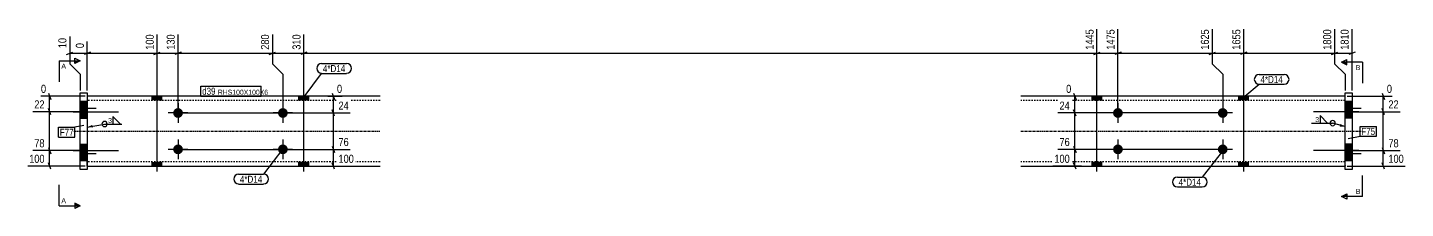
# Model space of a CAD drawing. Header units: millimetres. Extents: x 10 to 28380, y 5 to 690.
# Drawn here: x 26408 to 28380, y 7 to 266 of the extents above; entities that cross this region are included whole.
import ezdxf

# ---------------------------------------------------------------- set-up
doc = ezdxf.new("R2010")
doc.units = ezdxf.units.MM
doc.linetypes.add('DXK_LINE_DOT2', pattern=[3.9198, 1.9599, -1.9599])
doc.linetypes.add('DXK_LINE_DOT3', pattern=[5.9187, 2.979, -0.9799, 0.9799, -0.9799])
for name, color, linetype in [('MÅLSÆTNING', 7, 'Continuous'), ('STÅL', 7, 'Continuous'), ('TEKST', 7, 'Continuous')]:
    doc.layers.add(name, color=color, linetype=linetype)
doc.styles.add('Arial', font='ARIAL.TTF', dxfattribs={"height": 0.2})
doc.styles.add('Arial Narrow', font='ARIALN.TTF', dxfattribs={"height": 0.2})

msp = doc.modelspace()

# ---------------------------------------------------------------- hatches: boundary and pattern name
at = {"layer": 'STÅL', "linetype": 'Continuous'}
for points in [[(26493.5, 140.2), (26493.5, 160.2), (26483.5, 160.2), (26483.5, 140.2)], [(26586.5, 161.7), (26600.5, 161.7), (26600.5, 167.7), (26586.5, 167.7)], [(26586.5, 161.7), (26600.5, 161.7), (26600.5, 167.7), (26586.5, 167.7)], [(26796.5, 161.7), (26810.5, 161.7), (26810.5, 167.7), (26796.5, 167.7)], [(26796.5, 161.7), (26810.5, 161.7), (26810.5, 167.7), (26796.5, 167.7)], [(27931.5, 161.7), (27945.5, 161.7), (27945.5, 167.7), (27931.5, 167.7)], [(27931.5, 161.7), (27945.5, 161.7), (27945.5, 167.7), (27931.5, 167.7)], [(28141.5, 161.7), (28155.5, 161.7), (28155.5, 167.7), (28141.5, 167.7)], [(28141.5, 161.7), (28155.5, 161.7), (28155.5, 167.7), (28141.5, 167.7)], [(28303.5, 140.2), (28303.5, 160.2), (28293.5, 160.2), (28293.5, 140.2)], [(26493.5, 136.5), (26493.5, 154.5), (26483.5, 154.5), (26483.5, 136.5)], [(26623.5, 136.7, -1), (26623.5, 150.7, -1)], [(26773.5, 136.7, -1), (26773.5, 150.7, -1)], [(27968.5, 136.7, -1), (27968.5, 150.7, -1)], [(28118.5, 136.7, -1), (28118.5, 150.7, -1)], [(28303.5, 136.5), (28303.5, 154.5), (28293.5, 154.5), (28293.5, 136.5)], [(26493.5, 80.9), (26493.5, 98.9), (26483.5, 98.9), (26483.5, 80.9)], [(26623.5, 84.7, -1), (26623.5, 98.7, -1)], [(26773.5, 84.7, -1), (26773.5, 98.7, -1)], [(27968.5, 84.7, -1), (27968.5, 98.7, -1)], [(28118.5, 84.7, -1), (28118.5, 98.7, -1)], [(28303.5, 80.9), (28303.5, 98.9), (28293.5, 98.9), (28293.5, 80.9)], [(26493.5, 75.2), (26493.5, 95.2), (26483.5, 95.2), (26483.5, 75.2)], [(28303.5, 75.2), (28303.5, 95.2), (28293.5, 95.2), (28293.5, 75.2)], [(26586.5, 67.7), (26600.5, 67.7), (26600.5, 73.7), (26586.5, 73.7)], [(26586.5, 67.7), (26600.5, 67.7), (26600.5, 73.7), (26586.5, 73.7)], [(26796.5, 67.7), (26810.5, 67.7), (26810.5, 73.7), (26796.5, 73.7)], [(26796.5, 67.7), (26810.5, 67.7), (26810.5, 73.7), (26796.5, 73.7)], [(27931.5, 67.7), (27945.5, 67.7), (27945.5, 73.7), (27931.5, 73.7)], [(27931.5, 67.7), (27945.5, 67.7), (27945.5, 73.7), (27931.5, 73.7)], [(28141.5, 67.7), (28155.5, 67.7), (28155.5, 73.7), (28141.5, 73.7)], [(28141.5, 67.7), (28155.5, 67.7), (28155.5, 73.7), (28141.5, 73.7)]]:
    msp.add_hatch(color=96, dxfattribs=at).paths.add_polyline_path(points)
at = {"layer": 'TEKST', "linetype": 'Continuous'}
for color, points in [(30, [(26476, 214.6), (26476, 218.4), (26483.5, 218.4)]), (30, [(28296, 216.4), (28296, 212.6), (28288.5, 216.4)]), (3, [(26501.3, 122.9), (26493.5, 123.4), (26500.6, 126.6)]), (3, [(28286.8, 128), (28293.5, 124.2), (28285.8, 124.4)]), (30, [(28296, 28), (28296, 24.3), (28288.5, 24.3)]), (30, [(26476, 11), (26476, 14.7), (26483.5, 11)])]:
    msp.add_hatch(color=color, dxfattribs=at).paths.add_polyline_path(points)

# ---------------------------------------------------------------- linework, layer by layer
at = {"layer": 'MÅLSÆTNING', "color": 7, "linetype": 'Continuous'}
for p, q in [((27938.5, 180.7), (27938.5, 263.5)), ((27968.5, 146.7), (27968.5, 263.5)), ((28103.5, 263.5), (28103.5, 214.1)), ((28103.5, 263.5), (28103.5, 214.1)), ((28148.5, 180.7), (28148.5, 263.5)), ((28148.5, 180.7), (28148.5, 263.5)), ((28278.5, 263.5), (28278.5, 214.1)), ((28303.5, 175.7), (28303.5, 263.5)), ((26468.5, 253.2), (26468.5, 214.1)), ((26493.5, 175.7), (26493.5, 245.9)), ((26493.5, 175.7), (26493.5, 245.9)), ((26593.5, 180.7), (26593.5, 256.2)), ((26593.5, 180.7), (26593.5, 256.2)), ((26623.5, 146.7), (26623.5, 256.2)), ((26623.5, 146.7), (26623.5, 256.2)), ((26758.5, 256.2), (26758.5, 214.1)), ((26803.5, 180.7), (26803.5, 256.2)), ((26803.5, 180.7), (26803.5, 256.2)), ((26464, 227.3), (26473, 230.9)), ((26468.5, 229.1), (26493.5, 229.1)), ((26498, 230.9), (26489, 227.3)), ((26498, 230.9), (26489, 227.3)), ((26493.5, 229.1), (26593.5, 229.1)), ((26589, 227.3), (26598, 230.9)), ((26593.5, 229.1), (26623.5, 229.1)), ((26628, 230.9), (26619, 227.3)), ((26628, 230.9), (26619, 227.3)), ((26623.5, 229.1), (26758.5, 229.1)), ((26754, 227.3), (26763, 230.9)), ((26808, 230.9), (26799, 227.3)), ((26808, 230.9), (26799, 227.3)), ((26803.5, 229.1), (27938.5, 229.1)), ((27934, 227.3), (27943, 230.9)), ((27973, 230.9), (27964, 227.3)), ((28099, 227.3), (28108, 230.9)), ((28099, 227.3), (28108, 230.9)), ((28103.5, 229.1), (28148.5, 229.1)), ((28153, 230.9), (28144, 227.3)), ((28153, 230.9), (28144, 227.3)), ((28148.5, 229.1), (28278.5, 229.1)), ((28274, 227.3), (28283, 230.9)), ((28308, 230.9), (28299, 227.3)), ((26468.5, 214.1), (26483.5, 199.1)), ((26483.5, 199.1), (26483.5, 175.7)), ((26758.5, 214.1), (26773.5, 199.1)), ((26758.5, 214.1), (26773.5, 199.1)), ((26773.5, 199.1), (26773.5, 146.7)), ((26773.5, 199.1), (26773.5, 146.7)), ((28103.5, 214.1), (28118.5, 199.1)), ((28103.5, 214.1), (28118.5, 199.1)), ((28118.5, 199.1), (28118.5, 146.7)), ((28118.5, 199.1), (28118.5, 146.7)), ((28278.5, 214.1), (28293.5, 199.1)), ((28278.5, 214.1), (28293.5, 199.1)), ((28293.5, 199.1), (28293.5, 175.7)), ((28293.5, 199.1), (28293.5, 175.7)), ((27916.6, 167.7), (27894.4, 167.7)), ((27905, 172.2), (27908.6, 163.2)), ((27906.8, 143.7), (27906.8, 167.7)), ((26490.5, 145.5), (26415.7, 145.5)), ((26441.5, 141), (26437.9, 150)), ((26626.5, 143.7), (26869.9, 143.7)), ((26847.6, 139.2), (26844, 148.2)), ((28115.5, 143.7), (27882.7, 143.7)), ((28115.5, 143.7), (27882.7, 143.7)), ((27908.6, 139.2), (27905, 148.2)), ((27908.6, 139.2), (27905, 148.2)), ((27906.8, 91.7), (27906.8, 143.7)), ((28296.5, 145.5), (28372.4, 145.5)), ((28350.1, 141), (28346.5, 150)), ((28348.3, 89.9), (28348.3, 145.5)), ((26490.5, 89.9), (26415.7, 89.9)), ((26437.9, 94.4), (26441.5, 85.4)), ((26439.7, 67.7), (26439.7, 89.9)), ((26626.5, 91.7), (26869.9, 91.7)), ((26844, 96.2), (26847.6, 87.2)), ((26845.8, 67.7), (26845.8, 91.7)), ((28115.5, 91.7), (27882.7, 91.7)), ((28115.5, 91.7), (27882.7, 91.7)), ((27905, 96.2), (27908.6, 87.2)), ((27905, 96.2), (27908.6, 87.2)), ((27906.8, 67.7), (27906.8, 91.7)), ((28296.5, 89.9), (28372.4, 89.9)), ((28296.5, 89.9), (28372.4, 89.9)), ((28346.5, 94.4), (28350.1, 85.4)), ((28346.5, 94.4), (28350.1, 85.4)), ((28348.3, 67.7), (28348.3, 89.9)), ((26490.5, 67.7), (26408.3, 67.7)), ((26441.5, 63.2), (26437.9, 72.2)), ((26837.8, 67.7), (26877.2, 67.7)), ((26847.6, 63.2), (26844, 72.2)), ((27916.6, 67.7), (27875.4, 67.7)), ((27908.6, 63.2), (27905, 72.2)), ((28296.5, 67.7), (28379.7, 67.7)), ((28350.1, 63.2), (28346.5, 72.2))]:
    msp.add_line(p, q, dxfattribs=at)
at = {"layer": 'STÅL', "color": 96, "linetype": 'Continuous'}
for p, q in [((26593.5, 60.2), (26593.5, 197.7)), ((26593.5, 60.2), (26593.5, 197.7)), ((26803.5, 60.2), (26803.5, 197.7)), ((26803.5, 60.2), (26803.5, 197.7)), ((27938.5, 60.2), (27938.5, 197.7)), ((27938.5, 60.2), (27938.5, 197.7)), ((28148.5, 60.2), (28148.5, 197.7)), ((28148.5, 60.2), (28148.5, 197.7)), ((26493.5, 160.2), (26483.5, 160.2)), ((26586.5, 161.7), (26586.5, 167.7)), ((26586.5, 161.7), (26586.5, 167.7)), ((26600.5, 161.7), (26600.5, 167.7)), ((26600.5, 161.7), (26600.5, 167.7)), ((26796.5, 161.7), (26796.5, 167.7)), ((26796.5, 161.7), (26796.5, 167.7)), ((26810.5, 161.7), (26810.5, 167.7)), ((26810.5, 161.7), (26810.5, 167.7)), ((27931.5, 161.7), (27931.5, 167.7)), ((27931.5, 161.7), (27931.5, 167.7)), ((27945.5, 161.7), (27945.5, 167.7)), ((27945.5, 161.7), (27945.5, 167.7)), ((28141.5, 161.7), (28141.5, 167.7)), ((28141.5, 161.7), (28141.5, 167.7)), ((28155.5, 161.7), (28155.5, 167.7)), ((28155.5, 161.7), (28155.5, 167.7)), ((28303.5, 160.2), (28293.5, 160.2)), ((26473.5, 145.5), (26538.5, 145.5)), ((26483.5, 154.5), (26493.5, 154.5)), ((26506.5, 150.2), (26483.5, 150.2)), ((26493.5, 140.2), (26483.5, 140.2)), ((26637.5, 143.7), (26609.5, 143.7)), ((26623.5, 157.7), (26623.5, 129.7)), ((26787.5, 143.7), (26759.5, 143.7)), ((26773.5, 157.7), (26773.5, 129.7)), ((27982.5, 143.7), (27954.5, 143.7)), ((27968.5, 157.7), (27968.5, 129.7)), ((28132.5, 143.7), (28104.5, 143.7)), ((28118.5, 157.7), (28118.5, 129.7)), ((28313.5, 145.5), (28248.5, 145.5)), ((28303.5, 154.5), (28293.5, 154.5)), ((28316.5, 150.2), (28293.5, 150.2)), ((28303.5, 140.2), (28293.5, 140.2)), ((26483.5, 136.5), (26493.5, 136.5)), ((28303.5, 136.5), (28293.5, 136.5)), ((26483.5, 98.9), (26493.5, 98.9)), ((26623.5, 105.7), (26623.5, 77.7)), ((26773.5, 105.7), (26773.5, 77.7)), ((27968.5, 105.7), (27968.5, 77.7)), ((28118.5, 105.7), (28118.5, 77.7)), ((28303.5, 98.9), (28293.5, 98.9)), ((26473.5, 89.9), (26538.5, 89.9)), ((26493.5, 95.2), (26483.5, 95.2)), ((26506.5, 85.2), (26483.5, 85.2)), ((26483.5, 80.9), (26493.5, 80.9)), ((26637.5, 91.7), (26609.5, 91.7)), ((26787.5, 91.7), (26759.5, 91.7)), ((27982.5, 91.7), (27954.5, 91.7)), ((28132.5, 91.7), (28104.5, 91.7)), ((28313.5, 89.9), (28248.5, 89.9)), ((28303.5, 95.2), (28293.5, 95.2)), ((28316.5, 85.2), (28293.5, 85.2)), ((28303.5, 80.9), (28293.5, 80.9)), ((26493.5, 75.2), (26483.5, 75.2)), ((26586.5, 67.7), (26586.5, 73.7)), ((26586.5, 67.7), (26586.5, 73.7)), ((26600.5, 67.7), (26600.5, 73.7)), ((26600.5, 67.7), (26600.5, 73.7)), ((26796.5, 67.7), (26796.5, 73.7)), ((26796.5, 67.7), (26796.5, 73.7)), ((26810.5, 67.7), (26810.5, 73.7)), ((26810.5, 67.7), (26810.5, 73.7)), ((27931.5, 67.7), (27931.5, 73.7)), ((27931.5, 67.7), (27931.5, 73.7)), ((27945.5, 67.7), (27945.5, 73.7)), ((27945.5, 67.7), (27945.5, 73.7)), ((28141.5, 67.7), (28141.5, 73.7)), ((28141.5, 67.7), (28141.5, 73.7)), ((28155.5, 67.7), (28155.5, 73.7)), ((28155.5, 67.7), (28155.5, 73.7)), ((28303.5, 75.2), (28293.5, 75.2))]:
    msp.add_line(p, q, dxfattribs=at)
at = {"layer": 'STÅL', "color": 2, "linetype": 'Continuous'}
for p, q in [((26483.5, 172.7), (26493.5, 172.7)), ((26483.5, 62.7), (26483.5, 172.7)), ((26493.5, 172.7), (26493.5, 62.7)), ((26912.5, 167.7), (26493.5, 167.7)), ((26493.5, 167.7), (26493.5, 155.7)), ((28293.5, 167.7), (27829.5, 167.7)), ((28293.5, 62.7), (28293.5, 172.7)), ((28293.5, 172.7), (28303.5, 172.7)), ((28303.5, 172.7), (28303.5, 62.7)), ((26493.5, 155.7), (26493.5, 79.7)), ((26493.5, 79.7), (26493.5, 71.2)), ((26493.5, 62.7), (26483.5, 62.7)), ((26493.5, 68.6), (26493.5, 71.2)), ((26493.5, 67.7), (26493.5, 68.6)), ((26493.5, 67.7), (26912.5, 67.7)), ((27829.5, 67.7), (28293.5, 67.7)), ((28303.5, 62.7), (28293.5, 62.7))]:
    msp.add_line(p, q, dxfattribs=at)
at = {"layer": 'STÅL', "color": 7, "linetype": 'DXK_LINE_DOT2'}
for p, q in [((26912.5, 161.7), (26493.5, 161.7)), ((28293.5, 161.7), (27829.5, 161.7)), ((28293.5, 68.6), (28293.5, 167.7)), ((28293.5, 167.7), (28293.5, 167.7)), ((26493.5, 75.5), (26493.5, 79.7)), ((26493.5, 75.1), (26493.5, 75.5)), ((26493.5, 74.2), (26493.5, 75.1)), ((26493.5, 73.7), (26493.5, 74.2)), ((26912.5, 73.7), (26493.5, 73.7)), ((26493.5, 71.2), (26493.5, 73.7)), ((28293.5, 73.7), (27829.5, 73.7)), ((28293.5, 68.6), (28293.5, 67.7)), ((28293.5, 67.7), (28293.5, 67.7))]:
    msp.add_line(p, q, dxfattribs=at)
at = {"layer": 'STÅL', "color": 7, "linetype": 'DXK_LINE_DOT3'}
for p, q in [((26463.5, 117.7), (26912.5, 117.7)), ((27829.5, 117.7), (28323.5, 117.7))]:
    msp.add_line(p, q, dxfattribs=at)
at = {"layer": 'TEKST', "color": 30, "linetype": 'Continuous'}
for p, q in [((26476, 214.6), (26476, 222.1)), ((26476, 222.1), (26483.5, 218.4)), ((26483.5, 218.4), (26476, 214.6)), ((28288.5, 216.4), (28296, 220.1)), ((28296, 212.6), (28296, 220.1)), ((28288.5, 216.4), (28296, 212.6)), ((28288.5, 24.3), (28296, 28)), ((28296, 20.5), (28288.5, 24.3)), ((28296, 28), (28296, 20.5)), ((26483.5, 11), (26476, 14.7)), ((26476, 14.7), (26476, 7.2)), ((26483.5, 11), (26476, 7.2))]:
    msp.add_line(p, q, dxfattribs=at)
at = {"layer": 'TEKST', "color": 3, "linetype": 'Continuous'}
msp.add_line((28293.5, 124.2), (28275.8, 129.2), dxfattribs=at)
for start, end in [(90, 270), (270, 90)]:
    msp.add_arc((28275.8, 129.2), 3.75, start, end, dxfattribs=at)

# ---------------------------------------------------------------- wipeouts: each hides what was drawn before it
at = {"color": 0}
for points in [[(26862.8, 202.2), (26862.8, 212.7), (26830.8, 212.7), (26830.8, 202.2)], [(28204.5, 186.6), (28204.5, 197.1), (28172.5, 197.1), (28172.5, 186.6)], [(26744, 43.9), (26744, 54.4), (26712, 54.4), (26712, 43.9)], [(28087.4, 39.8), (28087.4, 50.3), (28055.4, 50.3), (28055.4, 39.8)]]:
    msp.add_wipeout(points, dxfattribs=at).dxf.layer = 'TEKST'
at = {"color": 0, "linetype": 'Continuous'}
for points in [[(26463.2, 14.7), (26463.2, 22.2), (26456.5, 22.2), (26456.5, 14.7)], [(28315.5, 28), (28315.5, 35.5), (28308.9, 35.5), (28308.9, 28)]]:
    msp.add_wipeout(points, dxfattribs=at).dxf.layer = 'TEKST'

# ---------------------------------------------------------------- next in the draw order: linework, layer by layer
at = {"layer": 'TEKST', "color": 7, "linetype": 'Continuous'}
for p, q in [((26453.5, 11), (26453.5, 41)), ((28318.5, 24.3), (28318.5, 54.3)), ((28318.5, 24.3), (28288.5, 24.3)), ((26453.5, 11), (26483.5, 11))]:
    msp.add_line(p, q, dxfattribs=at)

# ---------------------------------------------------------------- next in the draw order: texts
at = {"layer": 'TEKST', "color": 3, "linetype": 'Continuous', "style": 'Arial'}
for s, p in [('A', (26456.5, 14.7)), ('B', (28308.9, 28))]:
    msp.add_text(s, height=7.16, dxfattribs=at).set_placement(p)

# ---------------------------------------------------------------- next in the draw order: wipeouts: each hides what was drawn before it
at = {"color": 0, "linetype": 'Continuous'}
for points, layer in [([(26621.1, 258.6), (26604.3, 258.6), (26604.3, 231.8), (26621.1, 231.8)], 'MÅLSÆTNING'), ([(26756.1, 258.6), (26739.3, 258.6), (26739.3, 231.8), (26756.1, 231.8)], 'MÅLSÆTNING'), ([(27936.1, 265.9), (27919.3, 265.9), (27919.3, 231.8), (27936.1, 231.8)], 'MÅLSÆTNING'), ([(28146.1, 265.9), (28129.3, 265.9), (28129.3, 231.8), (28146.1, 231.8)], 'MÅLSÆTNING'), ([(28276.1, 265.9), (28259.3, 265.9), (28259.3, 231.8), (28276.1, 231.8)], 'MÅLSÆTNING'), ([(26491.1, 246.1), (26474.3, 246.1), (26474.3, 234), (26491.1, 234)], 'MÅLSÆTNING'), ([(27904.1, 170.1), (27904.1, 186.9), (27892, 186.9), (27892, 170.1)], 'MÅLSÆTNING'), ([(28372.7, 147.9), (28372.7, 164.7), (28353.2, 164.7), (28353.2, 147.9)], 'MÅLSÆTNING'), ([(26434.9, 92.3), (26434.9, 109.1), (26415.4, 109.1), (26415.4, 92.3)], 'MÅLSÆTNING'), ([(26870.1, 94.1), (26870.1, 110.9), (26850.7, 110.9), (26850.7, 94.1)], 'MÅLSÆTNING'), ([(27901.9, 94.1), (27901.9, 110.9), (27882.5, 110.9), (27882.5, 94.1)], 'MÅLSÆTNING'), ([(28372.7, 92.3), (28372.7, 109.1), (28353.2, 109.1), (28353.2, 92.3)], 'MÅLSÆTNING'), ([(26463.2, 207.1), (26463.2, 214.6), (26456.5, 214.6), (26456.5, 207.1)], 'TEKST'), ([(28315.5, 205.1), (28315.5, 212.6), (28308.9, 212.6), (28308.9, 205.1)], 'TEKST')]:
    msp.add_wipeout(points, dxfattribs=at).dxf.layer = layer
at = {"color": 0}
for points in [[(26862.8, 202.2), (26862.8, 212.7), (26830.8, 212.7), (26830.8, 202.2)], [(26677.2, 169.8), (26677.2, 180.3), (26658, 180.3), (26658, 169.8)], [(28204.5, 186.6), (28204.5, 197.1), (28172.5, 197.1), (28172.5, 186.6)], [(28256.1, 130.1), (28256.1, 138.8), (28250.4, 138.8), (28250.4, 130.1)], [(26474.1, 111.1), (26474.1, 121.6), (26454.3, 121.6), (26454.3, 111.1)], [(26528.7, 128.8), (26528.7, 137.5), (26522.9, 137.5), (26522.9, 128.8)], [(28336.7, 112.2), (28336.7, 122.7), (28316.8, 122.7), (28316.8, 112.2)], [(26744, 43.9), (26744, 54.4), (26712, 54.4), (26712, 43.9)], [(28087.4, 39.8), (28087.4, 50.3), (28055.4, 50.3), (28055.4, 39.8)]]:
    msp.add_wipeout(points, dxfattribs=at).dxf.layer = 'TEKST'

# ---------------------------------------------------------------- next in the draw order: linework, layer by layer
at = {"layer": 'MÅLSÆTNING', "color": 7, "linetype": 'Continuous'}
for p, q in [((27938.5, 180.7), (27938.5, 263.5)), ((28278.5, 263.5), (28278.5, 214.1)), ((26758.5, 256.2), (26758.5, 214.1)), ((26589, 227.3), (26598, 230.9)), ((26754, 227.3), (26763, 230.9)), ((26758.5, 229.1), (26803.5, 229.1)), ((27934, 227.3), (27943, 230.9)), ((27938.5, 229.1), (27968.5, 229.1)), ((28274, 227.3), (28283, 230.9)), ((28278.5, 229.1), (28303.5, 229.1)), ((28296.5, 167.7), (28360.8, 167.7)), ((28346.5, 172.2), (28350.1, 163.2)), ((28348.3, 145.5), (28348.3, 167.7)), ((28296.5, 145.5), (28372.4, 145.5)), ((28350.1, 141), (28346.5, 150))]:
    msp.add_line(p, q, dxfattribs=at)
at = {"layer": 'TEKST', "color": 7, "linetype": 'Continuous'}
for p, q in [((26453.5, 218.4), (26453.5, 188.4)), ((26453.5, 218.4), (26483.5, 218.4)), ((26804.2, 167), (26829, 200.4)), ((26829, 214.5), (26864.6, 214.5)), ((26829, 200.4), (26864.6, 200.4)), ((28170.7, 198.9), (28206.3, 198.9)), ((28318.5, 216.4), (28288.5, 216.4)), ((28318.5, 216.4), (28318.5, 186.4)), ((28150.1, 167.8), (28170.7, 184.8)), ((28170.7, 184.8), (28206.3, 184.8)), ((26773.5, 92.5), (26745.8, 56.2)), ((28119.8, 91), (28089.2, 52.1)), ((26710.2, 56.2), (26745.8, 56.2)), ((26710.2, 42.1), (26745.8, 42.1)), ((28053.6, 52.1), (28089.2, 52.1)), ((28053.6, 38), (28089.2, 38))]:
    msp.add_line(p, q, dxfattribs=at)
at = {"layer": 'TEKST', "color": 3, "linetype": 'Continuous'}
for p, q in [((26540.9, 127.9), (26530.2, 138.6)), ((26530.2, 138.6), (26530.2, 127.9)), ((28268.4, 129.2), (28257.7, 139.9)), ((28257.7, 139.9), (28257.7, 129.2)), ((26493.5, 123.4), (26518.3, 127.9)), ((26518.3, 127.9), (26543.1, 127.9)), ((26530.2, 127.9), (26540.9, 127.9)), ((28245.7, 129.2), (28275.8, 129.2)), ((28257.7, 129.2), (28268.4, 129.2))]:
    msp.add_line(p, q, dxfattribs=at)
at = {"layer": 'TEKST', "color": 7, "linetype": 'Continuous'}
for centre, start, end in [((26829, 207.5), 90, 270), ((26864.6, 207.5), 270, 90), ((28170.7, 191.8), 90, 270), ((28206.3, 191.8), 270, 90), ((26710.2, 49.2), 90, 270), ((26745.8, 49.2), 270, 90), ((28053.6, 45), 90, 270), ((28089.2, 45), 270, 90)]:
    msp.add_arc(centre, 7.05, start, end, dxfattribs=at)
at = {"layer": 'TEKST', "color": 3, "linetype": 'Continuous'}
for start, end in [(90, 270), (270, 90)]:
    msp.add_arc((26518.3, 127.9), 3.75, start, end, dxfattribs=at)

# ---------------------------------------------------------------- next in the draw order: texts
at = {"layer": 'MÅLSÆTNING', "color": 3, "linetype": 'Continuous', "style": 'Arial Narrow'}
for s, height, p in [('1445', 11.45, (27933.7, 234.2)), ('1655', 11.45, (28143.7, 234.2)), ('1800', 11.45, (28273.7, 234.2)), ('0', 11.5, (26488.7, 236.4)), ('130', 11.45, (26618.7, 234.2)), ('280', 11.45, (26753.7, 234.2))]:
    msp.add_text(s, height=height, rotation=90.0002, dxfattribs=at).set_placement(p)
for s, height, p in [('0', 11.5, (27894.4, 172.5)), ('22', 11.45, (28355.6, 150.3))]:
    msp.add_text(s, height=height, dxfattribs=at).set_placement(p)
at = {"layer": 'TEKST', "color": 3, "linetype": 'Continuous', "style": 'Arial'}
for s, p in [('A', (26456.5, 207.1)), ('B', (28308.9, 205.1))]:
    msp.add_text(s, height=7.16, dxfattribs=at).set_placement(p)
at = {"layer": 'TEKST', "color": 3, "style": 'Arial Narrow'}
for s, height, p in [('4*D14', 10.02, (26830.8, 202.2)), ('4*D14', 10.02, (28172.5, 186.6)), ('3', 7.16, (26523.5, 129.4)), ('3', 7.16, (28251, 130.7)), ('4*D14', 10.02, (26712, 43.9)), ('4*D14', 10.02, (28055.4, 39.8))]:
    msp.add_text(s, height=height, dxfattribs=at).set_placement(p)

# ---------------------------------------------------------------- next in the draw order: wipeouts: each hides what was drawn before it
at = {"color": 0, "linetype": 'Continuous'}
for points in [[(26466.1, 253.4), (26449.3, 253.4), (26449.3, 234), (26466.1, 234)], [(26434.9, 70.1), (26434.9, 86.9), (26408.1, 86.9), (26408.1, 70.1)], [(26877.4, 70.1), (26877.4, 86.9), (26850.7, 86.9), (26850.7, 70.1)], [(27901.9, 70.1), (27901.9, 86.9), (27875.2, 86.9), (27875.2, 70.1)], [(28380, 70.1), (28380, 86.9), (28353.2, 86.9), (28353.2, 70.1)]]:
    msp.add_wipeout(points, dxfattribs=at).dxf.layer = 'MÅLSÆTNING'
at = {"color": 0}
for points in [[(26677.2, 169.8), (26677.2, 180.3), (26658, 180.3), (26658, 169.8)], [(26474.1, 111.1), (26474.1, 121.6), (26454.3, 121.6), (26454.3, 111.1)], [(28336.7, 112.2), (28336.7, 122.7), (28316.8, 122.7), (28316.8, 112.2)]]:
    msp.add_wipeout(points, dxfattribs=at).dxf.layer = 'TEKST'

# ---------------------------------------------------------------- next in the draw order: linework, layer by layer
at = {"layer": 'MÅLSÆTNING', "color": 7, "linetype": 'Continuous'}
for p, q in [((26439.7, 89.9), (26439.7, 145.5)), ((26845.8, 91.7), (26845.8, 143.7)), ((26490.5, 89.9), (26415.7, 89.9)), ((26437.9, 94.4), (26441.5, 85.4)), ((26626.5, 91.7), (26869.9, 91.7)), ((26844, 96.2), (26847.6, 87.2))]:
    msp.add_line(p, q, dxfattribs=at)
at = {"layer": 'TEKST', "color": 7, "linetype": 'Continuous'}
for p, q in [((26656.2, 168), (26656.2, 182.1)), ((26452.5, 123.4), (26475.9, 123.4)), ((26452.5, 109.3), (26452.5, 123.4)), ((26488.5, 125.6), (26475.9, 123.4)), ((26475.9, 109.3), (26475.9, 123.4)), ((28315, 124.5), (28338.5, 124.5)), ((28315, 110.4), (28315, 124.5)), ((28338.5, 110.4), (28338.5, 124.5)), ((26452.5, 109.3), (26475.9, 109.3)), ((28298.1, 107.1), (28315, 110.4)), ((28315, 110.4), (28338.5, 110.4))]:
    msp.add_line(p, q, dxfattribs=at)

# ---------------------------------------------------------------- next in the draw order: texts
at = {"layer": 'MÅLSÆTNING', "color": 3, "linetype": 'Continuous', "style": 'Arial Narrow'}
msp.add_text('10', height=11.45, rotation=90.0002, dxfattribs=at).set_placement((26463.7, 236.4))
for s, p in [('78', (26417.8, 94.7)), ('76', (26853.1, 96.5)), ('76', (27884.9, 96.5)), ('78', (28355.6, 94.7)), ('100', (26410.5, 72.5)), ('100', (26853.1, 72.5)), ('100', (27877.6, 72.5)), ('100', (28355.6, 72.5))]:
    msp.add_text(s, height=11.45, dxfattribs=at).set_placement(p)
at = {"layer": 'TEKST', "color": 3, "style": 'Arial Narrow'}
for s, p in [('F77', (26454.3, 111.1)), ('F75', (28316.8, 112.2))]:
    msp.add_text(s, height=10.02, dxfattribs=at).set_placement(p)

# ---------------------------------------------------------------- next in the draw order: wipeouts: each hides what was drawn before it
at = {"color": 0, "linetype": 'Continuous'}
for points in [[(26591.1, 258.6), (26574.3, 258.6), (26574.3, 231.8), (26591.1, 231.8)], [(26801.1, 258.6), (26784.3, 258.6), (26784.3, 231.8), (26801.1, 231.8)], [(27966.1, 265.9), (27949.3, 265.9), (27949.3, 231.8), (27966.1, 231.8)], [(28301.1, 265.9), (28284.3, 265.9), (28284.3, 231.8), (28301.1, 231.8)], [(28363.2, 170.1), (28363.2, 186.9), (28351, 186.9), (28351, 170.1)], [(27901.9, 146.1), (27901.9, 162.9), (27882.5, 162.9), (27882.5, 146.1)]]:
    msp.add_wipeout(points, dxfattribs=at).dxf.layer = 'MÅLSÆTNING'
at = {"color": 0}
msp.add_wipeout([(26740.7, 169.8), (26740.7, 177.3), (26680.4, 177.3), (26680.4, 169.8)], dxfattribs=at).dxf.layer = 'TEKST'

# ---------------------------------------------------------------- next in the draw order: linework, layer by layer
at = {"layer": 'MÅLSÆTNING', "color": 7, "linetype": 'Continuous'}
for p, q in [((27968.5, 146.7), (27968.5, 263.5)), ((27973, 230.9), (27964, 227.3)), ((27968.5, 229.1), (28103.5, 229.1))]:
    msp.add_line(p, q, dxfattribs=at)

# ---------------------------------------------------------------- next in the draw order: texts
at = {"layer": 'MÅLSÆTNING', "color": 3, "linetype": 'Continuous', "style": 'Arial Narrow'}
for s, p in [('1475', (27963.7, 234.2)), ('1810', (28298.7, 234.2)), ('100', (26588.7, 234.2)), ('310', (26798.7, 234.2))]:
    msp.add_text(s, height=11.45, rotation=90.0002, dxfattribs=at).set_placement(p)
for s, height, p in [('0', 11.5, (28353.4, 172.5)), ('24', 11.45, (27884.9, 148.5))]:
    msp.add_text(s, height=height, dxfattribs=at).set_placement(p)

# ---------------------------------------------------------------- next in the draw order: wipeouts: each hides what was drawn before it
at = {"color": 0, "linetype": 'Continuous'}
for points in [[(26434.9, 147.9), (26434.9, 164.7), (26415.4, 164.7), (26415.4, 147.9)], [(26870.1, 146.1), (26870.1, 162.9), (26850.7, 162.9), (26850.7, 146.1)]]:
    msp.add_wipeout(points, dxfattribs=at).dxf.layer = 'MÅLSÆTNING'
at = {"color": 0}
msp.add_wipeout([(26740.7, 169.8), (26740.7, 177.3), (26680.4, 177.3), (26680.4, 169.8)], dxfattribs=at).dxf.layer = 'TEKST'

# ---------------------------------------------------------------- next in the draw order: linework, layer by layer
at = {"layer": 'MÅLSÆTNING', "color": 7, "linetype": 'Continuous'}
for p, q in [((26490.5, 167.7), (26427.3, 167.7)), ((26437.9, 172.2), (26441.5, 163.2)), ((26439.7, 145.5), (26439.7, 167.7)), ((26837.8, 167.7), (26858.2, 167.7)), ((26844, 172.2), (26847.6, 163.2)), ((26845.8, 143.7), (26845.8, 167.7)), ((26490.5, 145.5), (26415.7, 145.5)), ((26441.5, 141), (26437.9, 150)), ((26626.5, 143.7), (26869.9, 143.7)), ((26847.6, 139.2), (26844, 148.2))]:
    msp.add_line(p, q, dxfattribs=at)
at = {"layer": 'TEKST', "color": 7, "linetype": 'Continuous'}
for p, q in [((26656.2, 182.1), (26742.5, 182.1)), ((26742.5, 168), (26742.5, 182.1)), ((26656.2, 168), (26742.5, 168))]:
    msp.add_line(p, q, dxfattribs=at)

# ---------------------------------------------------------------- next in the draw order: texts
at = {"layer": 'MÅLSÆTNING', "color": 3, "linetype": 'Continuous', "style": 'Arial Narrow'}
for s, p in [('22', (26417.8, 150.3)), ('24', (26853.1, 148.5))]:
    msp.add_text(s, height=11.45, dxfattribs=at).set_placement(p)
at = {"layer": 'TEKST', "color": 3, "style": 'Arial Narrow'}
for s, height, p in [('d39', 10.02, (26658, 169.8)), ('RHS100X100X6', 7.158, (26680.4, 169.8))]:
    msp.add_text(s, height=height, dxfattribs=at).set_placement(p)

# ---------------------------------------------------------------- next in the draw order: wipeouts: each hides what was drawn before it
at = {"color": 0, "linetype": 'Continuous'}
msp.add_wipeout([(28101.1, 265.9), (28084.3, 265.9), (28084.3, 231.8), (28101.1, 231.8)], dxfattribs=at).dxf.layer = 'MÅLSÆTNING'

# ---------------------------------------------------------------- next in the draw order: texts
at = {"layer": 'MÅLSÆTNING', "color": 3, "linetype": 'Continuous', "style": 'Arial Narrow'}
msp.add_text('1625', height=11.45, rotation=90.0002, dxfattribs=at).set_placement((28098.7, 234.2))

# ---------------------------------------------------------------- next in the draw order: wipeouts: each hides what was drawn before it
at = {"color": 0, "linetype": 'Continuous'}
for points in [[(26437, 170.1), (26437, 186.9), (26424.9, 186.9), (26424.9, 170.1)], [(26860.6, 170.1), (26860.6, 186.9), (26848.5, 186.9), (26848.5, 170.1)]]:
    msp.add_wipeout(points, dxfattribs=at).dxf.layer = 'MÅLSÆTNING'

# ---------------------------------------------------------------- next in the draw order: texts
at = {"layer": 'MÅLSÆTNING', "color": 3, "linetype": 'Continuous', "style": 'Arial Narrow'}
for p in [(26427.3, 172.5), (26850.9, 172.5)]:
    msp.add_text('0', height=11.5, dxfattribs=at).set_placement(p)

doc.saveas('drawing.dxf')
